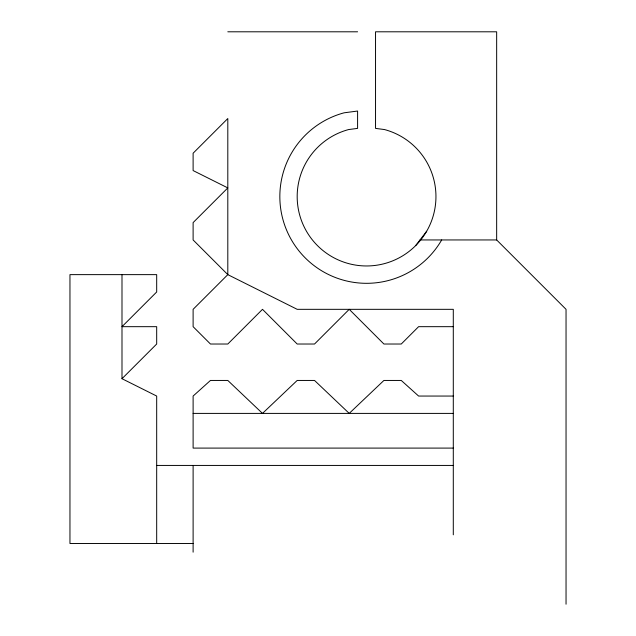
<?xml version="1.0" encoding="UTF-8"?>
<svg xmlns="http://www.w3.org/2000/svg" width="636" height="636" viewBox="0 0 636 636"><rect width="100%" height="100%" fill="white"/><g stroke="black" fill="none" stroke-linecap="round" stroke-linejoin="round"><path stroke-width="0.95" d="M415.626 245.639L426.653 231.273M156.687 543.494L156.687 396.053L121.993 378.706L156.687 344.02L156.687 326.673L121.993 326.673L156.687 291.98L156.687 274.633L69.96 274.633L69.96 543.494L193.113 543.494M227.807 31.8L357.591 31.8M419.998 239.947L496.66 239.947L566.04 309.327L566.04 604.2M453.293 326.673L418.607 326.673L401.26 344.02L383.913 344.02L349.22 309.327L314.534 344.02L297.187 344.02L262.493 309.327L227.807 344.02L210.46 344.02L193.113 326.673L193.113 309.327L227.807 274.633L227.807 118.527L193.113 153.22L193.113 170.567L227.807 187.906L193.113 222.6L193.113 239.947L227.807 274.633L297.187 309.327L453.293 309.327L453.293 534.82M453.293 396.053L418.607 396.053L401.26 380.447L383.913 380.447L349.22 413.4L314.534 380.447L297.187 380.447L262.493 413.4L227.807 380.447L210.46 380.447L193.113 396.053L193.113 448.094L453.293 448.094M193.113 413.4L453.293 413.4M156.687 465.433L453.293 465.433M496.66 239.947L496.66 31.8L375.542 31.8L375.542 128.385L384.526 129.561A69.38 69.38 0 0 1 423.401 236.377A69.38 69.38 0 0 1 309.732 236.377A69.38 69.38 0 0 1 348.608 129.561L357.591 128.385L357.591 111.038L344.124 112.811A86.727 86.727 0 0 0 297.759 249.376A86.727 86.727 0 0 0 441.678 239.947M193.113 465.433L193.113 552.167M121.993 274.633L121.993 378.706"/></g></svg>
